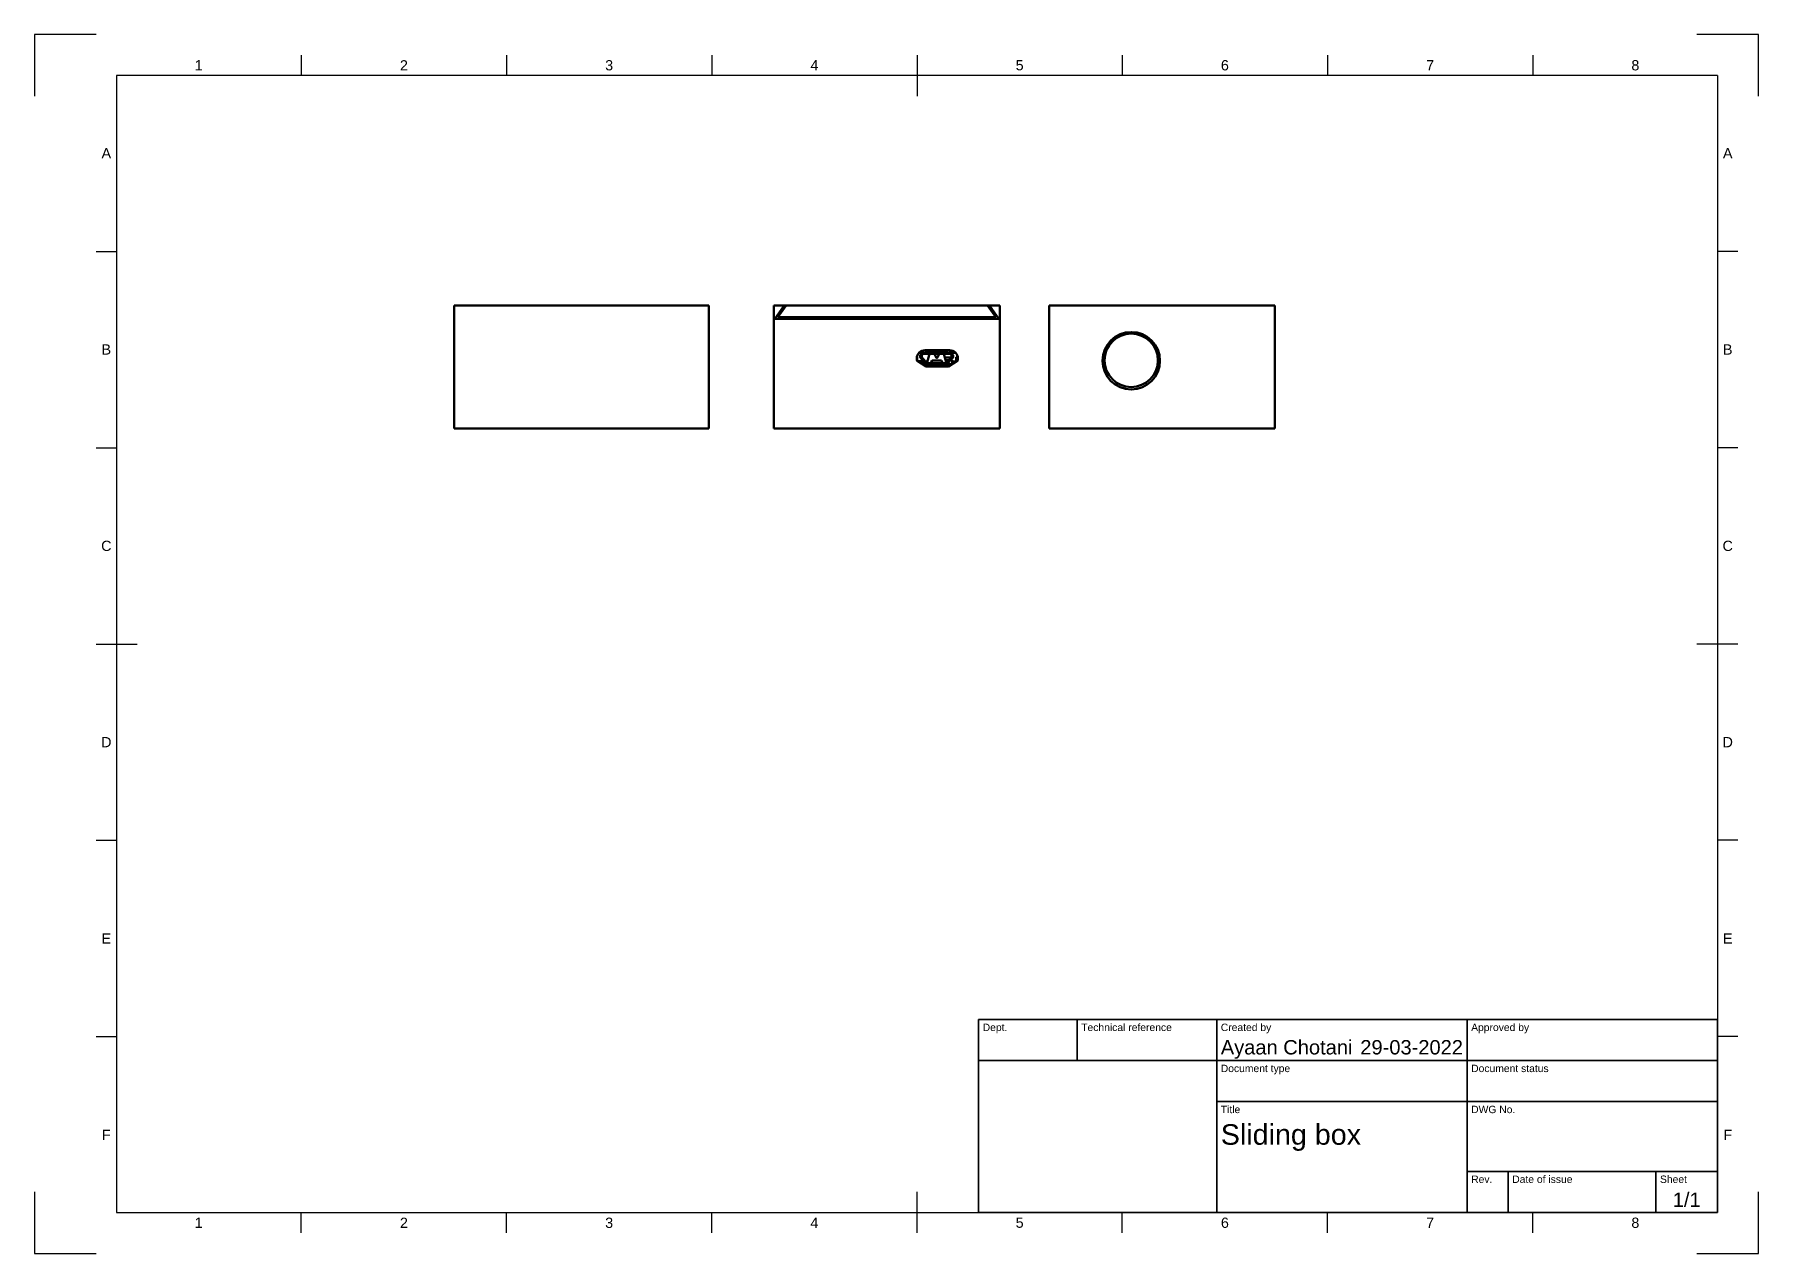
# Model space of a CAD drawing. Header units: millimetres. Extents: x 0 to 420, y 0 to 297.
import ezdxf
from ezdxf.enums import TextEntityAlignment as Align

# ---------------------------------------------------------------- set-up
doc = ezdxf.new("R2010")
doc.units = ezdxf.units.MM
doc.header["$LTSCALE"] = 0.75
for name, color, linetype, lineweight in [('Border', 7, 'Continuous', 25), ('TitleBlock', 7, 'Continuous', 35), ('Visible', 7, 'Continuous', 50)]:
    doc.layers.add(name, color=color, linetype=linetype, lineweight=lineweight)
doc.styles.add('FusionTitle', font='arial.ttf')

# ---------------------------------------------------------------- blocks, each defined once
blk = doc.blocks.new('ISO_A3_SHEET')
at = {"layer": 'Border'}
for p, q in [((65, 292), (65, 287)), ((115, 292), (115, 287)), ((165, 292), (165, 287)), ((215, 292), (215, 282)), ((265, 292), (265, 287)), ((315, 292), (315, 287)), ((365, 292), (365, 287)), ((410, 287), (20, 287)), ((20, 287), (20, 10)), ((410, 287), (410, 10)), ((15, 244.16666), (20, 244.16666)), ((415, 244.16666), (410, 244.16666)), ((15, 196.33333), (20, 196.33333)), ((415, 196.33333), (410, 196.33333)), ((15, 148.5), (25, 148.5)), ((415, 148.5), (405, 148.5)), ((15, 100.66667), (20, 100.66667)), ((415, 100.66667), (410, 100.66667)), ((15, 52.83334), (20, 52.83334)), ((415, 52.83334), (410, 52.83334)), ((215, 5), (215, 15)), ((20, 10), (410, 10)), ((65, 5), (65, 10)), ((115, 5), (115, 10)), ((165, 5), (165, 10)), ((265, 5), (265, 10)), ((315, 5), (315, 10)), ((365, 5), (365, 10))]:
    blk.add_line(p, q, dxfattribs=at)
at = {"layer": 'Defpoints'}
for p, q in [((15, 297), (0, 297)), ((0, 297), (0, 282)), ((420, 297), (405, 297)), ((420, 282), (420, 297)), ((0, 15), (0, 0)), ((420, 0), (420, 15)), ((0, 0), (15, 0)), ((405, 0), (420, 0))]:
    blk.add_line(p, q, dxfattribs=at)
at = {"layer": 'Border', "style": 'FusionTitle'}
for s, p in [('1', (40, 289.5)), ('2', (90, 289.5)), ('3', (140, 289.5)), ('4', (190, 289.5)), ('5', (240, 289.5)), ('6', (290, 289.5)), ('7', (340, 289.5)), ('8', (390, 289.5)), ('A', (17.5, 268.08333)), ('A', (412.5, 268.08333)), ('B', (17.5, 220.25)), ('B', (412.5, 220.25)), ('C', (17.5, 172.41667)), ('C', (412.5, 172.41667)), ('D', (17.5, 124.58334)), ('D', (412.5, 124.58334)), ('E', (17.5, 76.75001)), ('E', (412.5, 76.75001)), ('F', (17.5, 28.91668)), ('F', (412.5, 28.91668)), ('1', (40, 7.5)), ('2', (90, 7.5)), ('3', (140, 7.5)), ('4', (190, 7.5)), ('5', (240, 7.5)), ('6', (290, 7.5)), ('7', (340, 7.5)), ('8', (390, 7.5))]:
    blk.add_text(s, height=2.5, dxfattribs=at).set_placement(p, align=Align.MIDDLE)
blk = doc.blocks.new('ISO_TITLEBLOCK')
at = {"layer": 'TitleBlock'}
for p, q in [((0, 47), (-180, 47)), ((-180, 47), (-180, 0)), ((-156, 37), (-156, 47)), ((-122, 0), (-122, 47)), ((-61, 0), (-61, 47)), ((0, 0), (0, 47)), ((-180, 37), (0, 37)), ((-122, 27), (0, 27)), ((-61, 10), (0, 10)), ((-51, 0), (-51, 10)), ((-15, 0), (-15, 10)), ((-180, 0), (0, 0))]:
    blk.add_line(p, q, dxfattribs=at)
at = {"layer": 'TitleBlock', "style": 'FusionTitle'}
for s, p in [('Dept.', (-179, 46)), ('Technical reference', (-155, 46)), ('Created by', (-121, 46)), ('Approved by', (-60, 46)), ('Document type', (-121, 36)), ('Document status', (-60, 36)), ('Title', (-121, 26)), ('DWG No.', (-60, 26)), ('Rev.', (-60, 9)), ('Date of issue', (-50, 9)), ('Sheet', (-14, 9))]:
    blk.add_text(s, height=1.8, dxfattribs=at).set_placement(p, align=Align.TOP_LEFT)
for tag, height, p in [('DEPT', 3.5, (-179, 42)), ('TECHNICAL_REFERENCE', 3.5, (-155, 42)), ('CREATED_BY', 3.5, (-121, 42)), ('APPROVED_BY', 3.5, (-60, 42)), ('DOCUMENT_TYPE', 3.5, (-121, 32)), ('DOCUMENT_STATUS', 3.5, (-60, 32)), ('TITLE_1', 5, (-121, 21.5)), ('TITLE_2', 5, (-121, 14)), ('TITLE_3', 5, (-121, 6.5)), ('DATE_OF_ISSUE', 3.5, (-50, 5))]:
    blk.add_attdef(tag, text='', height=height, dxfattribs=at).set_placement(p, align=Align.TOP_LEFT)
for tag, p in [('CREATED_DATE', (-62, 42)), ('APPROVED_DATE', (-0.99, 42))]:
    blk.add_attdef(tag, text='', height=3.5, dxfattribs=at).set_placement(p, align=Align.TOP_RIGHT)
for tag, height, p in [('DRAWING_NUMBER', 5, (-30.5, 19.75)), ('REV', 3.5, (-56, 4.85)), ('SHEET', 3.5, (-7.5, 4.85))]:
    blk.add_attdef(tag, text='', height=height, dxfattribs=at).set_placement(p, align=Align.TOP_CENTER)

msp = doc.modelspace()

# ---------------------------------------------------------------- linework, layer by layer
at = {"layer": 'Visible'}
for p, q in [((102.27, 231, 27.5), (164.27, 231, 27.5)), ((102.27, 231, 27.5), (102.27, 201, 27.5)), ((164.27, 231, 27.5), (164.27, 201, 27.5)), ((164.27, 201, 27.5), (102.27, 201, 27.5))]:
    msp.add_line(p, q, dxfattribs=at)
at = {"layer": 'Visible', "extrusion": (-1, -2e-16, 0)}
for p, q in [((180.14, 231, 31), (182.64, 231, 31)), ((180.14, 231, 31), (180.14, 201, 31)), ((180.35, 227.73, 31), (182.64, 231, 31)), ((181.12, 228.13, 31), (183.13, 231, 31)), ((182.64, 231, -28), (182.64, 230.3, -28)), ((182.64, 231, -28.5), (183.13, 231, -28.5)), ((183.13, 231, 31), (232.15, 231, 31)), ((232.15, 231, -28.5), (232.64, 231, -28.5)), ((232.15, 231, 31), (234.17, 228.13, 31)), ((232.64, 231, 31), (234.94, 227.73, 31)), ((232.64, 230.3, -28), (232.64, 231, -28)), ((232.64, 231, 31), (235.14, 231, 31)), ((235.14, 231, 31), (235.14, 201, 31)), ((234.94, 227.73, 31), (180.35, 227.73, 31)), ((234.17, 228.13, 31), (181.12, 228.13, 31)), ((182.64, 228.13, -28), (182.64, 227.73, -28)), ((232.64, 227.73, -28), (232.64, 228.13, -28)), ((216.35, 219.46, 2.75), (215.51, 219.46, 2.75)), ((215.77, 219.46, -5.08), (215.77, 219.47, -5.08)), ((216.27, 219.47, -4.58), (216.38, 219.47, -4.58)), ((216.58, 219.27, 28.82), (216.71, 219.16, 28.34)), ((216.71, 219.3, 28.82), (216.71, 219.51, 28.82)), ((216.71, 219.47, -4.58), (216.97, 219.47, -4.58)), ((217.01, 219.46, 2.75), (216.71, 219.46, 2.75)), ((217.01, 219.41, 28.41), (216.71, 219.41, 28.41)), ((216.71, 219.19, 28.43), (216.71, 219.18, 28.43)), ((216.71, 219.16, 28.41), (217.02, 219.16, 28.41)), ((216.95, 220.07, 31), (222.95, 220.07, 31)), ((217.01, 219.49, 28.82), (217.01, 219.28, 28.82)), ((217.01, 219.28, 28.82), (217.01, 219.18, 28.43)), ((217.03, 219.51, 28.82), (222.56, 219.51, 28.82)), ((222.56, 219.16, 28.43), (217.03, 219.16, 28.43)), ((217.96, 218.91, 23.39), (217.46, 217.16, 23.39)), ((217.96, 219.16, 23.39), (217.96, 218.91, 23.39)), ((219.3, 218.91, 23.39), (219.3, 219.16, 23.39)), ((219.4, 218.91, 23.39), (219.3, 218.91, 23.39)), ((219.64, 218.32, 23.39), (219.4, 218.91, 23.39)), ((220.2, 218.91, 23.39), (219.95, 218.32, 23.39)), ((220.3, 218.91, 23.39), (220.2, 218.91, 23.39)), ((220.3, 219.16, 23.39), (220.3, 218.91, 23.39)), ((221.63, 218.91, 23.39), (221.63, 219.16, 23.39)), ((222.14, 217.16, 23.39), (221.63, 218.91, 23.39)), ((222.58, 219.28, 28.82), (222.58, 219.49, 28.82)), ((222.58, 219.47, 0.22), (222.88, 219.47, 0.22)), ((222.88, 219.46, 2.75), (222.58, 219.46, 2.75)), ((222.88, 219.41, 28.41), (222.58, 219.41, 28.41)), ((222.58, 219.18, 28.43), (222.58, 219.28, 28.82)), ((222.58, 219.16, 28.41), (222.88, 219.16, 28.41)), ((222.88, 219.51, 28.82), (222.88, 219.3, 28.82)), ((223.01, 219.27, 28.82), (222.88, 219.16, 28.34)), ((222.88, 219.19, 28.43), (222.88, 219.18, 28.43)), ((223.14, 220.06, -20.15), (223.14, 219.49, -20.15)), ((223.22, 219.47, 0.22), (223.65, 219.47, 0.22)), ((224.4, 219.46, 2.75), (223.24, 219.46, 2.75)), ((223.77, 219.46, -0.13), (223.77, 219.47, -0.13)), ((224, 219.46, -2.94), (224, 219.47, -2.94)), ((214.95, 217.57, 31), (214.95, 218.07, 31)), ((217.25, 216.07, 31), (214.95, 217.57, 31)), ((214.97, 218.35, 27.41), (215.03, 218.35, 27.41)), ((215.05, 218.33, 27.41), (215.05, 217.51, 27.41)), ((216.1, 217.4, 11.28), (215.5, 217.4, 11.28)), ((216.1, 217.05, 19.48), (215.75, 217.05, 19.48)), ((216.19, 217.81, 28.82), (216.01, 218.02, 28.82)), ((216.22, 217.81, 28.82), (216.29, 217.87, 28.82)), ((216.27, 217.3, 4.35), (216.42, 217.3, 4.35)), ((216.29, 218.19, 28.54), (216.29, 218.25, 28.54)), ((216.29, 218.09, 28.82), (216.29, 218.19, 28.54)), ((216.29, 217.9, 28.84), (216.29, 218.07, 28.84)), ((216.3, 216.85, 11.28), (216.3, 217.2, 11.28)), ((216.6, 217.05, 6.22), (216.3, 217.05, 6.22)), ((216.3, 216.71, 19.48), (216.3, 216.85, 19.48)), ((216.36, 216.65, 28.5), (217.86, 216.65, 28.5)), ((216.42, 217.3, 4.35), (216.42, 217.3, 4.35)), ((216.42, 217.3, 4.35), (216.77, 217.3, 4.35)), ((216.44, 216.66, 6.42), (216.44, 216.65, 6.42)), ((216.48, 217.65, 28.32), (216.94, 217.09, 28.32)), ((217.13, 217.25, 28.32), (216.51, 218, 28.32)), ((216.55, 216.65, 19.4), (216.55, 216.65, 19.4)), ((216.55, 216.65, 6.67), (216.95, 216.65, 6.67)), ((216.56, 216.66, 6.47), (216.56, 216.65, 6.47)), ((216.64, 216.65, 6.47), (216.64, 216.66, 6.47)), ((216.8, 216.71, 6.22), (216.8, 216.85, 6.22)), ((216.85, 216.66, 4.35), (217.15, 216.66, 4.35)), ((216.85, 216.66, 6.26), (216.85, 216.65, 6.26)), ((216.95, 216.65, 14.45), (216.95, 216.65, 14.45)), ((217.09, 217.3, 4.35), (217.17, 217.3, 4.35)), ((217.15, 216.65, 14.56), (217.15, 216.66, 14.56)), ((217.17, 217.3, 4.35), (217.17, 217.3, 4.35)), ((217.17, 217.3, 4.35), (217.37, 217.3, 4.35)), ((217.2, 216.85, 14.53), (217.2, 216.71, 14.53)), ((222.65, 216.07, 31), (217.25, 216.07, 31)), ((217.36, 216.66, 14.78), (217.36, 216.65, 14.78)), ((217.37, 217.3, 4.35), (217.5, 217.3, 4.35)), ((217.37, 217.3, 4.35), (217.37, 217.3, 4.35)), ((217.46, 217.05, 14.53), (217.4, 217.05, 14.53)), ((217.4, 216.66, 14.78), (217.8, 216.66, 14.78)), ((217.45, 216.65, 14.95), (217.75, 216.65, 14.95)), ((217.46, 217.16, 23.39), (217.46, 217, 23.39)), ((217.84, 216.65, 14.78), (217.84, 216.66, 14.78)), ((217.86, 216.89, 28.54), (217.86, 216.82, 28.82)), ((217.86, 216.82, 28.82), (217.86, 216.61, 28.82)), ((217.88, 216.91, 28.54), (221.72, 216.91, 28.54)), ((221.72, 216.59, 28.82), (217.88, 216.59, 28.82)), ((218.46, 217.16, 23.41), (218.67, 217.6, 23.41)), ((218.46, 216.91, 23.41), (218.46, 217.16, 23.41)), ((218.47, 216.98, 11.03), (218.55, 216.98, 11.03)), ((218.52, 217.3, 11.03), (218.55, 217.3, 11.03)), ((218.55, 216.91, 21.68), (218.55, 217.35, 21.68)), ((218.67, 217.6, 23.41), (220.93, 217.6, 23.41)), ((219.7, 218.25, 11.32), (219.7, 218.3, 11.32)), ((219.7, 218.3, 11.32), (219.95, 218.3, 11.32)), ((220.93, 217.6, 23.41), (221.14, 217.16, 23.41)), ((221.14, 217.16, 23.41), (221.14, 216.91, 23.41)), ((221.74, 216.82, 28.82), (221.74, 216.89, 28.54)), ((221.74, 216.61, 28.82), (221.74, 216.82, 28.82)), ((221.74, 216.65, 14.95), (221.85, 216.65, 14.95)), ((221.74, 216.65, 28.5), (223.54, 216.65, 28.5)), ((221.92, 216.65, 21.68), (221.74, 216.65, 21.68)), ((221.81, 218.3, 11.32), (223.05, 218.3, 11.32)), ((221.85, 216.65, 14.95), (221.85, 216.65, 14.95)), ((221.85, 216.65, 11.32), (222.35, 216.65, 11.32)), ((221.92, 216.66, 22.27), (222.17, 216.66, 22.27)), ((221.92, 216.66, 22.27), (221.92, 216.65, 22.27)), ((222.17, 216.65, 22.27), (221.92, 216.65, 22.27)), ((222, 217.65, 21.68), (222.8, 217.65, 21.68)), ((222.14, 217, 23.39), (222.14, 217.16, 23.39)), ((222.17, 216.65, 22.27), (222.17, 216.66, 22.27)), ((222.42, 216.65, 21.68), (222.17, 216.65, 21.68)), ((222.35, 216.65, 14.45), (222.35, 216.65, 14.45)), ((222.42, 216.66, 22.27), (222.67, 216.66, 22.27)), ((222.42, 216.66, 22.27), (222.42, 216.65, 22.27)), ((222.67, 216.65, 22.27), (222.42, 216.65, 22.27)), ((223.09, 218, 28.32), (222.47, 217.25, 28.32)), ((222.55, 216.65, 14.56), (222.55, 216.65, 14.56)), ((224.95, 217.57, 31), (222.65, 216.07, 31)), ((222.66, 217.09, 28.32), (223.12, 217.65, 28.32)), ((222.67, 216.65, 22.27), (222.67, 216.66, 22.27)), ((223.55, 216.65, 21.68), (222.67, 216.65, 21.68)), ((222.76, 216.65, 14.78), (222.76, 216.65, 14.78)), ((222.85, 216.65, 14.95), (223.15, 216.65, 14.95)), ((223.05, 217.95, 11.32), (223.05, 218.3, 11.32)), ((223.12, 217.65, 21.68), (223.55, 217.65, 21.68)), ((223.24, 216.65, 14.78), (223.24, 216.65, 14.78)), ((223.3, 218.19, 28.54), (223.3, 218.25, 28.54)), ((223.3, 218.09, 28.82), (223.3, 218.19, 28.54)), ((223.3, 218.07, 28.84), (223.3, 217.9, 28.84)), ((223.3, 217.87, 28.82), (223.38, 217.81, 28.82)), ((223.41, 217.81, 28.82), (223.59, 218.02, 28.82)), ((223.45, 216.65, 14.56), (223.45, 216.65, 14.56)), ((223.55, 216.65, 21.68), (223.55, 217.65, 21.68)), ((223.55, 217.3, 9.88), (224.25, 217.3, 9.88)), ((223.55, 217, 9.88), (224.07, 217, 9.88)), ((223.55, 216.66, 20.8), (223.56, 216.66, 20.8)), ((224.33, 217.3, 4.35), (224.42, 217.3, 4.35)), ((224.42, 217.3, 4.35), (224.42, 217.3, 4.35)), ((224.42, 217.3, 4.35), (224.53, 217.3, 4.35)), ((224.55, 218.33, 27.41), (224.55, 217.31, 27.41)), ((224.93, 218.35, 27.41), (224.57, 218.35, 27.41)), ((224.95, 218.07, 31), (224.95, 217.57, 31)), ((235.14, 201, 31), (180.14, 201, 31))]:
    msp.add_line(p, q, dxfattribs=at)
at = {"layer": 'Visible', "extrusion": (1, -2e-16, 0)}
for p, q in [((247.18, 231, 31), (302.18, 231, 31)), ((247.18, 231, 31), (247.18, 201, 31)), ((302.18, 231, 31), (302.18, 201, 31)), ((302.18, 201, 31), (247.18, 201, 31))]:
    msp.add_line(p, q, dxfattribs=at)
at = {"layer": 'Visible', "extrusion": (0, -2e-16, -1)}
msp.add_circle((-267.18, 217.5, -31), 7, dxfattribs=at)
at = {"layer": 'Visible'}
msp.add_circle((267.18, 217.61, 27.15), 6.5, dxfattribs=at)
at = {"layer": 'Visible', "extrusion": (0, -2e-16, -1)}
for centre, radius, start, end in [((-216.95, 218.07, -31), 2, 0, 90), ((-216.69, 219.51, -28.82), 0.02, 88.7251, 180), ((-217.03, 219.49, -28.82), 0.02, 0, 90), ((-222.56, 219.49, -28.82), 0.02, 90, 180), ((-222.9, 219.51, -28.82), 0.02, 0, 91.2749), ((-222.95, 218.07, -31), 2, 90, 180), ((-215.03, 218.33, -27.41), 0.02, 90, 180), ((-216.2, 217.82, -28.82), 0.02, 230.1944, 320.1944), ((-216.35, 216.71, -19.48), 0.053, 338.9316, 0), ((-216.6, 216.85, -6.22), 0.2, 90, 180), ((-216.85, 216.71, -6.22), 0.053, 273.2449, 0), ((-217.86, 217.86, -28.32), 0.95, 281.8989, 320.1944), ((-217.15, 216.71, -14.53), 0.053, 180, 266.7551), ((-217.88, 216.61, -28.82), 0.02, 270, 0), ((-221.72, 216.61, -28.82), 0.02, 180, 270), ((-223.39, 217.82, -28.82), 0.02, 219.8056, 309.8056)]:
    msp.add_arc(centre, radius, start, end, dxfattribs=at)
at = {"layer": 'Visible', "extrusion": (-2e-16, 0, -1)}
msp.add_arc((-216.71, 218.61, -28.82), 0.919, 320.1944, 88.7251, dxfattribs=at)
at = {"layer": 'Visible', "extrusion": (-2e-16, 1, -2e-16)}
for centre, radius, start, end in [((-216.27, -5.08, 219.47), 0.5, 0, 90), ((-216.97, -5.08, 219.47), 0.5, 90, 94.8924), ((-216.05, 19.4, 216.65), 0.5, 128.7942, 180), ((-216.6, 6.22, 216.66), 0.253, 52.2336, 81.1678), ((-216.6, 6.22, 216.66), 0.253, 98.8322, 171.1678), ((-217.45, 14.45, 216.65), 0.5, 0, 90), ((-217.4, 14.53, 216.66), 0.253, 8.8322, 81.1678), ((-217.75, 14.45, 216.65), 0.5, 90, 102.95), ((-217.8, 14.53, 216.66), 0.253, 98.8322, 104.197), ((-222.85, 14.45, 216.65), 0.5, 0, 90), ((-223.15, 14.45, 216.65), 0.5, 90, 142.482)]:
    msp.add_arc(centre, radius, start, end, dxfattribs=at)
at = {"layer": 'Visible'}
for centre, radius, start, end in [((216.71, 218.61, 28.34), 0.55, 90, 219.8056), ((222.88, 218.61, 28.34), 0.55, 320.1944, 90), ((215.5, 217.2, 11.28), 0.2, 90, 143.7683), ((215.55, 216.9, 16.45), 0.25, 36.8699, 76.9334), ((216.1, 217.2, 11.28), 0.2, 0, 90), ((216.1, 216.85, 19.48), 0.2, 0, 90), ((217.86, 217.86, 28.32), 1.2, 219.8056, 260.2417), ((217.4, 216.85, 14.53), 0.2, 177.6937, 180), ((217.4, 216.85, 14.53), 0.2, 90, 99.1507), ((221.74, 217.86, 28.32), 1.2, 279.7583, 320.1944), ((224.57, 218.33, 27.41), 0.02, 90, 180)]:
    msp.add_arc(centre, radius, start, end, dxfattribs=at)
at = {"layer": 'Visible', "extrusion": (-3e-16, -2e-16, -1)}
for centre, radius, start, end in [((-216.71, 218.61, -28.43), 0.575, 88.0718, 90), ((-222.88, 218.61, -28.43), 0.575, 90, 91.9282), ((-222.88, 218.61, -28.82), 0.919, 91.2749, 219.8056)]:
    msp.add_arc(centre, radius, start, end, dxfattribs=at)
at = {"layer": 'Visible', "extrusion": (1, 0, 0)}
msp.add_arc((219.18, 28.41, 216.71), 0.02, 90, 180, dxfattribs=at)
at = {"layer": 'Visible', "extrusion": (-1, -2e-16, 0)}
msp.add_arc((-219.18, 28.41, -222.88), 0.02, 0, 90, dxfattribs=at)
at = {"layer": 'Visible', "extrusion": (2e-16, -1, 2e-16)}
for centre, start, end in [((216.8, 4.35, -217.3), 180, 265.4114), ((216.8, 4.35, -217.3), 321.9809, 0), ((224.8, 4.35, -217.3), 180, 225.161)]:
    msp.add_arc(centre, 0.375, start, end, dxfattribs=at)
at = {"layer": 'Visible', "extrusion": (-7e-16, -2e-16, -1)}
msp.add_arc((-218.47, 216.67, -11.03), 0.306, 88.1529, 90, dxfattribs=at)
at = {"layer": 'Visible', "extrusion": (0, -1e-16, -1)}
msp.add_arc((-219.8, 218.38, -23.39), 0.166, 202.2727, 337.7273, dxfattribs=at)
at = {"layer": 'Visible', "extrusion": (-2e-16, -4e-16, -1)}
msp.add_arc((-221.74, 217.86, -28.32), 0.95, 219.8056, 258.1011, dxfattribs=at)
at = {"layer": 'Visible', "extrusion": (-8e-16, -2e-16, -1)}
for centre, radius, start, end in [((-224.05, 216.68, -9.88), 0.326, 95.1111, 96.119), ((-224.25, 216.6, -9.88), 0.7, 90, 109.2875)]:
    msp.add_arc(centre, radius, start, end, dxfattribs=at)
at = {"layer": 'Visible', "extrusion": (-3e-16, 0, -1)}
for centre, major_axis, start_param, end_param in [((217.03, 219.18, 28.43), (0.0144, 0.0144), 3.891709, 3.926991), ((222.56, 219.18, 28.43), (-0.0144, 0.0144), 2.356194, 2.391477)]:
    msp.add_ellipse(centre, major_axis=major_axis, ratio=1, start_param=start_param, end_param=end_param, dxfattribs=at)
at = {"layer": 'Visible', "extrusion": (-4e-16, 1, 0)}
for centre, start_param, end_param in [((217.03, 219.16, 28.36), -0.735968, 0), ((222.56, 219.16, 28.36), 0, 0.735968)]:
    msp.add_ellipse(centre, major_axis=(0, 0, 0.0773), ratio=0.258819, start_param=start_param, end_param=end_param, dxfattribs=at)
at = {"layer": 'Visible', "extrusion": (-0.140599, -0.990067, 2.41e-14)}
msp.add_ellipse((217.98, 218.91, 23.39), major_axis=(0.02, -0.0028), ratio=0.990067, start_param=1.570796, end_param=3.141593, dxfattribs=at)
at = {"layer": 'Visible', "extrusion": (-0.707107, 0.707107, 2e-16)}
msp.add_ellipse((219.28, 218.89, 23.39), major_axis=(-0.02, -0.02), ratio=0.707107, start_param=1.570796, end_param=3.141593, dxfattribs=at)
at = {"layer": 'Visible', "extrusion": (-0.830366, 0.557218, 2e-16)}
msp.add_ellipse((219.39, 218.89, 23.39), major_axis=(-0.0134, -0.02), ratio=0.830366, start_param=1.570796, end_param=3.141593, dxfattribs=at)
at = {"layer": 'Visible', "extrusion": (-0.830366, -0.557218, 2e-16)}
msp.add_ellipse((220.21, 218.89, 23.39), major_axis=(0.0134, -0.02), ratio=0.830366, start_param=1.570796, end_param=3.141593, dxfattribs=at)
at = {"layer": 'Visible', "extrusion": (-0.707107, -0.707107, 2e-16)}
msp.add_ellipse((220.32, 218.89, 23.39), major_axis=(0.02, -0.02), ratio=0.707107, start_param=1.570796, end_param=3.141593, dxfattribs=at)
at = {"layer": 'Visible', "extrusion": (-0.140599, 0.990067, 3.5e-15)}
msp.add_ellipse((221.61, 218.91, 23.39), major_axis=(-0.02, -0.0028), ratio=0.990067, start_param=1.570796, end_param=3.141593, dxfattribs=at)
at = {"layer": 'Visible', "extrusion": (0.768221, 0.640184, -2e-16)}
msp.add_ellipse((216.51, 218, 28.54), major_axis=(-0.22, 0.264), ratio=0.640184, start_param=4.712389, end_param=6.077539, dxfattribs=at)
at = {"layer": 'Visible', "extrusion": (-1, -2e-16, 4e-15)}
msp.add_ellipse((216.29, 217.9, 28.82), major_axis=(0, 0.026), ratio=0.768221, start_param=3.141593, end_param=4.712389, dxfattribs=at)
at = {"layer": 'Visible', "extrusion": (-0.768221, -0.640184, 2e-16)}
msp.add_ellipse((216.48, 217.65, 28.54), major_axis=(0.22, -0.264), ratio=0.640184, start_param=3.716482, end_param=4.712389, dxfattribs=at)
at = {"layer": 'Visible', "extrusion": (-0.140599, -0.990067, -1.37e-14)}
msp.add_ellipse((217.48, 217.16, 23.39), major_axis=(0.02, -0.0028), ratio=0.990067, start_param=1.570796, end_param=3.141593, dxfattribs=at)
at = {"layer": 'Visible', "extrusion": (-0.140599, 0.990067, 8.25e-14)}
msp.add_ellipse((222.12, 217.16, 23.39), major_axis=(-0.02, -0.0028), ratio=0.990067, start_param=1.570796, end_param=3.141593, dxfattribs=at)
at = {"layer": 'Visible', "extrusion": (-0.768221, 0.640184, 2e-16)}
msp.add_ellipse((223.09, 218, 28.54), major_axis=(0.22, 0.264), ratio=0.640184, start_param=0.205646, end_param=1.570796, dxfattribs=at)
at = {"layer": 'Visible', "extrusion": (0.768221, -0.640184, -2e-16)}
msp.add_ellipse((223.12, 217.65, 28.54), major_axis=(-0.22, -0.264), ratio=0.640184, start_param=1.570796, end_param=2.566704, dxfattribs=at)
at = {"layer": 'Visible', "extrusion": (1, 5e-16, 3.4e-15)}
msp.add_ellipse((223.3, 217.9, 28.82), major_axis=(0, 0.026), ratio=0.768221, start_param=1.570796, end_param=3.141593, dxfattribs=at)
at = {"layer": 'Visible'}
for points in [[(216.58, 219.27, 28.82), (216.62, 219.28, 28.82), (216.66, 219.28, 28.82), (216.7, 219.28, 28.82)], [(216.44, 216.66, 6.42), (216.5, 216.66, 6.42), (216.55, 216.69, 6.42), (216.6, 216.71, 6.42)]]:
    msp.add_open_spline(points, degree=3, dxfattribs=at)
at = {"layer": 'Visible', "extrusion": (0.640184, 0.768221, -2.34962e-09)}
msp.add_open_spline([(216.58, 219.27, 28.82), (216.58, 219.27, 28.82), (216.58, 219.27, 28.82), (216.58, 219.27, 28.82)], degree=3, dxfattribs=at)
at = {"layer": 'Visible'}
for points, knots in [([(216.71, 219.29, 28.83), (216.71, 219.29, 28.83), (216.7, 219.29, 28.83), (216.7, 219.3, 28.83), (216.7, 219.3, 28.83), (216.69, 219.3, 28.83), (216.69, 219.3, 28.83), (216.69, 219.3, 28.83)], [0.000569402, 0.000569402, 0.000569402, 0.000569402, 0.001246024, 0.001246024, 0.00232406, 0.00232406, 0.002340859, 0.002340859, 0.002340859, 0.002340859]), ([(216.7, 219.28, 28.82), (216.7, 219.28, 28.82), (216.7, 219.28, 28.82), (216.7, 219.28, 28.82), (216.7, 219.28, 28.82), (216.7, 219.28, 28.82), (216.7, 219.28, 28.82), (216.7, 219.28, 28.82), (216.7, 219.28, 28.82), (216.7, 219.28, 28.82), (216.7, 219.28, 28.82), (216.7, 219.28, 28.82), (216.7, 219.28, 28.83), (216.7, 219.29, 28.83), (216.7, 219.29, 28.83), (216.71, 219.29, 28.83), (216.71, 219.29, 28.83), (216.71, 219.29, 28.83)], [0, 0, 0, 0, 0.000001752, 0.000001752, 0.000004268, 0.000004268, 0.00001067, 0.00001067, 0.000138537, 0.000138537, 0.000288518, 0.000288518, 0.00060433, 0.00060433, 0.001103218, 0.001103218, 0.001175865, 0.001175865, 0.001175865, 0.001175865]), ([(216.71, 219.21, 28.43), (216.71, 219.2, 28.43), (216.71, 219.2, 28.43), (216.71, 219.2, 28.43), (216.71, 219.19, 28.43), (216.71, 219.19, 28.43), (216.7, 219.19, 28.43), (216.7, 219.19, 28.43), (216.7, 219.19, 28.43), (216.7, 219.19, 28.43)], [0, 0, 0, 0, 0.000828561, 0.000828561, 0.001643648, 0.001643648, 0.002392695, 0.002392695, 0.003136379, 0.003136379, 0.003136379, 0.003136379]), ([(216.71, 219.3, 28.82), (216.71, 219.3, 28.82), (216.71, 219.3, 28.82), (216.71, 219.3, 28.82), (216.71, 219.3, 28.82), (216.71, 219.3, 28.82), (216.71, 219.3, 28.82), (216.71, 219.29, 28.83), (216.71, 219.29, 28.83), (216.71, 219.29, 28.83), (216.71, 219.29, 28.83), (216.71, 219.29, 28.83)], [-0.000018156, -0.000018156, -0.000018156, -0.000018156, 0, 0, 0.000661037, 0.000661037, 0.001305718, 0.001305718, 0.002183268, 0.002183268, 0.002188254, 0.002188254, 0.002188254, 0.002188254]), ([(217.01, 219.18, 28.43), (217.01, 219.18, 28.43), (217.01, 219.18, 28.43), (217.01, 219.18, 28.43), (217.02, 219.18, 28.43), (217.02, 219.17, 28.43), (217.02, 219.17, 28.43), (217.02, 219.17, 28.43), (217.02, 219.17, 28.43), (217.02, 219.16, 28.42), (217.02, 219.16, 28.42), (217.02, 219.16, 28.42), (217.02, 219.16, 28.42), (217.02, 219.16, 28.42)], [0.014817537, 0.014817537, 0.014817537, 0.014817537, 0.014975601, 0.014975601, 0.015601794, 0.015601794, 0.016227987, 0.016227987, 0.016834196, 0.016834196, 0.017440405, 0.017440405, 0.017954839, 0.017954839, 0.017954839, 0.017954839]), ([(222.58, 219.16, 28.42), (222.57, 219.16, 28.42), (222.57, 219.16, 28.42), (222.57, 219.16, 28.42), (222.57, 219.16, 28.42), (222.58, 219.17, 28.43), (222.58, 219.17, 28.43), (222.58, 219.17, 28.43), (222.58, 219.17, 28.43), (222.58, 219.18, 28.43), (222.58, 219.18, 28.43), (222.58, 219.18, 28.43), (222.58, 219.18, 28.43), (222.58, 219.18, 28.43)], [0.005299034, 0.005299034, 0.005299034, 0.005299034, 0.005813468, 0.005813468, 0.006419678, 0.006419678, 0.007025887, 0.007025887, 0.00765208, 0.00765208, 0.008278272, 0.008278272, 0.008436336, 0.008436336, 0.008436336, 0.008436336]), ([(222.9, 219.19, 28.43), (222.9, 219.19, 28.43), (222.9, 219.19, 28.43), (222.89, 219.19, 28.43), (222.89, 219.19, 28.43), (222.89, 219.19, 28.43), (222.88, 219.2, 28.43), (222.88, 219.2, 28.43), (222.88, 219.2, 28.43), (222.88, 219.21, 28.43)], [0, 0, 0, 0, 0.000759679, 0.000759679, 0.001532696, 0.001532696, 0.002330506, 0.002330506, 0.003132509, 0.003132509, 0.003132509, 0.003132509]), ([(216.56, 216.66, 6.48), (216.56, 216.66, 6.48), (216.57, 216.66, 6.48), (216.58, 216.66, 6.48), (216.59, 216.66, 6.48), (216.6, 216.66, 6.48), (216.61, 216.66, 6.48), (216.62, 216.66, 6.48), (216.63, 216.66, 6.48), (216.63, 216.66, 6.48), (216.64, 216.66, 6.48)], [0.071560849, 0.071560849, 0.071560849, 0.071560849, 0.072631869, 0.072631869, 0.07520266, 0.07520266, 0.07520266, 0.077773451, 0.077773451, 0.078844471, 0.078844471, 0.078844471, 0.078844471]), ([(217.36, 216.66, 14.77), (217.36, 216.66, 14.77), (217.37, 216.66, 14.77), (217.38, 216.66, 14.77), (217.39, 216.66, 14.77), (217.4, 216.66, 14.77)], [0.072006135, 0.072006135, 0.072006135, 0.072006135, 0.073077156, 0.073077156, 0.075647947, 0.075647947, 0.075647947, 0.075647947]), ([(217.86, 216.91, 28.44), (217.85, 216.91, 28.43), (217.84, 216.91, 28.41), (217.82, 216.91, 28.38), (217.79, 216.91, 28.36), (217.75, 216.92, 28.33), (217.73, 216.92, 28.32), (217.69, 216.93, 28.32), (217.68, 216.93, 28.32), (217.66, 216.93, 28.32)], [-0.0252411, -0.0252411, -0.0252411, -0.0252411, -0.02028229, -0.02028229, -0.01126794, -0.01126794, -0.00433382, -0.00433382, 0, 0, 0, 0]), ([(217.66, 216.68, 28.32), (217.7, 216.67, 28.32), (217.74, 216.67, 28.33), (217.79, 216.66, 28.36), (217.81, 216.66, 28.37), (217.82, 216.66, 28.39), (217.84, 216.66, 28.4), (217.85, 216.66, 28.42), (217.86, 216.66, 28.44)], [-0.03675366, -0.03675366, -0.03675366, -0.03675366, -0.02493194, -0.02493194, -0.01837683, -0.01837683, -0.01837683, -0.01155803, -0.01155803, -0.01155803, -0.01155803]), ([(217.8, 216.66, 14.77), (217.81, 216.66, 14.77), (217.82, 216.66, 14.77), (217.83, 216.66, 14.77), (217.83, 216.66, 14.77), (217.84, 216.66, 14.77)], [0, 0, 0, 0, 0.002570791, 0.002570791, 0.003641811, 0.003641811, 0.003641811, 0.003641811]), ([(217.88, 216.91, 28.53), (217.88, 216.91, 28.53), (217.87, 216.91, 28.53), (217.87, 216.91, 28.53), (217.87, 216.91, 28.53), (217.86, 216.9, 28.53), (217.86, 216.9, 28.53), (217.86, 216.9, 28.53), (217.86, 216.89, 28.53), (217.86, 216.89, 28.53), (217.86, 216.89, 28.53), (217.86, 216.89, 28.53)], [0.000246809, 0.000246809, 0.000246809, 0.000246809, 0.000775002, 0.000775002, 0.001553126, 0.001553126, 0.002338887, 0.002338887, 0.003107272, 0.003107272, 0.003121985, 0.003121985, 0.003121985, 0.003121985]), ([(221.74, 216.89, 28.53), (221.74, 216.89, 28.53), (221.74, 216.89, 28.53), (221.74, 216.89, 28.53), (221.74, 216.9, 28.53), (221.73, 216.9, 28.53), (221.73, 216.9, 28.53), (221.73, 216.91, 28.53), (221.73, 216.91, 28.53), (221.72, 216.91, 28.53), (221.72, 216.91, 28.53), (221.72, 216.91, 28.53)], [-0.000014719, -0.000014719, -0.000014719, -0.000014719, 0, 0, 0.000768662, 0.000768662, 0.001554707, 0.001554707, 0.002333112, 0.002333112, 0.002861495, 0.002861495, 0.002861495, 0.002861495]), ([(221.93, 216.93, 28.32), (221.89, 216.92, 28.32), (221.86, 216.92, 28.33), (221.8, 216.91, 28.36), (221.79, 216.91, 28.37), (221.77, 216.91, 28.39), (221.76, 216.91, 28.4), (221.75, 216.91, 28.42), (221.74, 216.91, 28.44), (221.74, 216.91, 28.44), (221.74, 216.91, 28.44)], [-0.03679912, -0.03679912, -0.03679912, -0.03679912, -0.02493585, -0.02493585, -0.01839956, -0.01839956, -0.01839956, -0.01203253, -0.01203253, -0.01155802, -0.01155802, -0.01155802, -0.01155802]), ([(221.74, 216.66, 28.44), (221.74, 216.66, 28.43), (221.75, 216.66, 28.41), (221.78, 216.66, 28.38), (221.8, 216.66, 28.36), (221.85, 216.67, 28.33), (221.87, 216.67, 28.32), (221.91, 216.67, 28.32), (221.92, 216.68, 28.32), (221.94, 216.68, 28.32)], [-0.02519563, -0.02519563, -0.02519563, -0.02519563, -0.02031776, -0.02031776, -0.01128765, -0.01128765, -0.0043414, -0.0043414, 0, 0, 0, 0])]:
    msp.add_open_spline(points, degree=3, knots=knots, dxfattribs=at)
at = {"layer": 'Visible', "extrusion": (1, 0, 0)}
for points, knots in [([(216.71, 219.21, 28.44), (216.71, 219.21, 28.44), (216.71, 219.21, 28.44), (216.71, 219.22, 28.49), (216.71, 219.23, 28.54), (216.71, 219.24, 28.58), (216.71, 219.26, 28.63), (216.71, 219.27, 28.67), (216.71, 219.29, 28.75), (216.71, 219.29, 28.78), (216.71, 219.3, 28.82)], [0.01236975, 0.01236975, 0.01236975, 0.01236975, 0.01379089, 0.01379089, 0.02758178, 0.02758178, 0.02758178, 0.04137268, 0.04137268, 0.05154037, 0.05154037, 0.05154037, 0.05154037]), ([(222.88, 219.3, 28.82), (222.88, 219.29, 28.78), (222.88, 219.29, 28.75), (222.88, 219.27, 28.67), (222.88, 219.26, 28.63), (222.88, 219.24, 28.58), (222.88, 219.24, 28.55), (222.88, 219.23, 28.52), (222.88, 219.21, 28.47), (222.88, 219.21, 28.45), (222.88, 219.21, 28.44)], [-0.05154037, -0.05154037, -0.05154037, -0.05154037, -0.04137268, -0.04137268, -0.02758178, -0.02758178, -0.02758178, -0.01729775, -0.01729775, -0.01236975, -0.01236975, -0.01236975, -0.01236975]), ([(216.29, 218.26, 28.49), (216.29, 218.26, 28.49), (216.29, 218.26, 28.49), (216.29, 218.26, 28.51), (216.29, 218.26, 28.52), (216.29, 218.25, 28.53), (216.29, 218.25, 28.53), (216.29, 218.25, 28.53)], [0, 0, 0, 0, 0.000422502, 0.000422502, 0.00455963, 0.00455963, 0.004580869, 0.004580869, 0.004580869, 0.004580869]), ([(216.85, 216.66, 6.26), (216.85, 216.66, 6.26), (216.85, 216.66, 6.26), (216.85, 216.66, 6.24), (216.85, 216.66, 6.23), (216.85, 216.66, 6.23)], [0.071560849, 0.071560849, 0.071560849, 0.071560849, 0.072631869, 0.072631869, 0.07520266, 0.07520266, 0.07520266, 0.07520266]), ([(217.15, 216.66, 14.52), (217.15, 216.66, 14.53), (217.15, 216.66, 14.54), (217.15, 216.66, 14.56), (217.15, 216.66, 14.56), (217.15, 216.66, 14.56)], [0.07520266, 0.07520266, 0.07520266, 0.07520266, 0.077773451, 0.077773451, 0.078844471, 0.078844471, 0.078844471, 0.078844471]), ([(223.3, 218.25, 28.53), (223.3, 218.25, 28.53), (223.3, 218.25, 28.53), (223.3, 218.25, 28.53), (223.3, 218.25, 28.53), (223.3, 218.26, 28.52), (223.3, 218.26, 28.52), (223.3, 218.26, 28.51), (223.3, 218.26, 28.51), (223.3, 218.26, 28.5), (223.3, 218.26, 28.49), (223.3, 218.26, 28.49)], [-0.000021305, -0.000021305, -0.000021305, -0.000021305, 0, 0, 0.001143842, 0.001143842, 0.002271308, 0.002271308, 0.003403591, 0.003403591, 0.004549812, 0.004549812, 0.004549812, 0.004549812])]:
    msp.add_open_spline(points, degree=3, knots=knots, dxfattribs=at)
at = {"layer": 'Visible', "extrusion": (0.640184, -0.768221, 1.54948e-09)}
msp.add_open_spline([(223.03, 219.29, 28.83), (223.03, 219.28, 28.83), (223.02, 219.28, 28.83), (223.02, 219.28, 28.83), (223.02, 219.27, 28.83), (223.01, 219.27, 28.83), (223.01, 219.27, 28.83), (223.01, 219.27, 28.82), (223.01, 219.27, 28.82), (223.01, 219.27, 28.82)], degree=3, knots=[0, 0, 0, 0, 0.001230932, 0.001230932, 0.00218814, 0.00218814, 0.00263532, 0.00263532, 0.003063203, 0.003063203, 0.003063203, 0.003063203], dxfattribs=at)
at = {"layer": 'Visible', "extrusion": (0, 1, 0)}
for points in [[(223.65, 219.47, 0.22), (223.68, 219.47, 0.22), (223.72, 219.47, 0.19), (223.75, 219.47, 0.11), (223.77, 219.47, -0.03), (223.77, 219.47, -0.13)], [(223.77, 219.47, -2.01), (224, 219.47, -2.42), (224, 219.47, -2.94)]]:
    msp.add_open_spline(points, degree=2, dxfattribs=at)
at = {"layer": 'Visible', "extrusion": (1, 9.14295e-10, 1.52418e-09)}
msp.add_open_spline([(216.29, 218.07, 28.83), (216.29, 218.07, 28.83), (216.29, 218.07, 28.83), (216.29, 218.08, 28.83), (216.29, 218.08, 28.83), (216.29, 218.09, 28.83), (216.29, 218.09, 28.83), (216.29, 218.09, 28.82), (216.29, 218.09, 28.82), (216.29, 218.09, 28.82)], degree=3, knots=[0, 0, 0, 0, 0.001230932, 0.001230932, 0.00218814, 0.00218814, 0.00263532, 0.00263532, 0.003063203, 0.003063203, 0.003063203, 0.003063203], dxfattribs=at)
at = {"layer": 'Visible', "extrusion": (0, 1, 0)}
for points, knots in [([(217.88, 216.91, 28.53), (217.88, 216.91, 28.53), (217.88, 216.91, 28.52), (217.88, 216.91, 28.5), (217.87, 216.91, 28.49), (217.87, 216.91, 28.46), (217.86, 216.91, 28.45), (217.86, 216.91, 28.44), (217.86, 216.91, 28.44), (217.86, 216.91, 28.44)], [0.009280689, 0.009280689, 0.009280689, 0.009280689, 0.010739735, 0.010739735, 0.015929617, 0.015929617, 0.018408658, 0.018408658, 0.018585282, 0.018585282, 0.018585282, 0.018585282]), ([(217.88, 216.91, 28.53), (217.88, 216.91, 28.53), (217.88, 216.91, 28.53), (217.88, 216.91, 28.53), (217.88, 216.91, 28.53), (217.88, 216.91, 28.53)], [0, 0, 0, 0, 0.0002090115, 0.0002090115, 0.0002951978, 0.0002951978, 0.0002951978, 0.0002951978]), ([(221.72, 216.91, 28.53), (221.72, 216.91, 28.53), (221.72, 216.91, 28.53), (221.72, 216.91, 28.53), (221.72, 216.91, 28.53), (221.72, 216.91, 28.53)], [0.011737467, 0.011737467, 0.011737467, 0.011737467, 0.0119629185, 0.0119629185, 0.0125558781, 0.0125558781, 0.0125558781, 0.0125558781]), ([(221.74, 216.91, 28.44), (221.74, 216.91, 28.44), (221.74, 216.91, 28.44), (221.73, 216.91, 28.45), (221.73, 216.91, 28.46), (221.72, 216.91, 28.49), (221.72, 216.91, 28.5), (221.72, 216.91, 28.52), (221.72, 216.91, 28.53), (221.72, 216.91, 28.53)], [-0.00017665, -0.00017665, -0.00017665, -0.00017665, 0, 0, 0.002479415, 0.002479415, 0.00767008, 0.00767008, 0.009129347, 0.009129347, 0.009129347, 0.009129347])]:
    msp.add_open_spline(points, degree=3, knots=knots, dxfattribs=at)
at = {"layer": 'Visible', "extrusion": (1, 2.93584e-11, 4.8942e-11)}
msp.add_open_spline([(223.3, 218.09, 28.82), (223.3, 218.09, 28.82), (223.3, 218.09, 28.82), (223.3, 218.09, 28.83), (223.3, 218.08, 28.83), (223.3, 218.08, 28.83), (223.3, 218.08, 28.83), (223.3, 218.07, 28.83), (223.3, 218.07, 28.83), (223.3, 218.07, 28.83)], degree=3, knots=[0, 0, 0, 0, 0.000669686, 0.000669686, 0.001499705, 0.001499705, 0.002259351, 0.002259351, 0.003041922, 0.003041922, 0.003041922, 0.003041922], dxfattribs=at)

# ---------------------------------------------------------------- block references
at = {"layer": 'Border'}
msp.add_blockref('ISO_A3_SHEET', (0, 0), dxfattribs=at)
at = {"layer": 'TitleBlock'}
msp.add_blockref('ISO_TITLEBLOCK', (410, 10), dxfattribs=at).add_auto_attribs({'CREATED_DATE': '29-03-2022', 'SHEET': '1/1', 'TITLE_1': 'Sliding box', 'CREATED_BY': 'Ayaan Chotani'})

doc.saveas('drawing.dxf')
